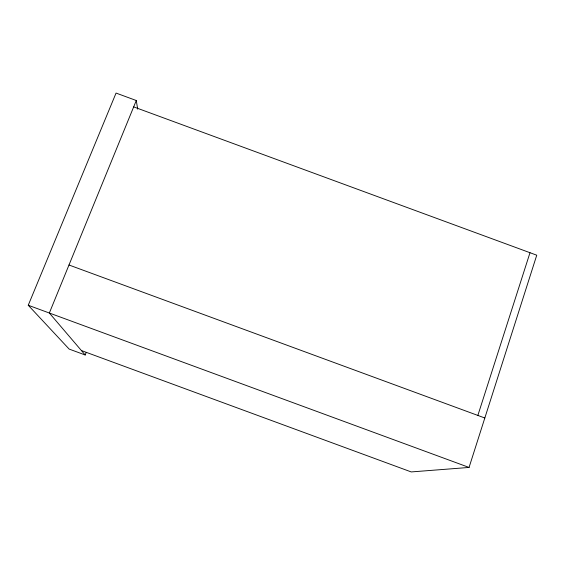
<?xml version="1.0" encoding="UTF-8"?>
<svg xmlns="http://www.w3.org/2000/svg" width="565" height="565" viewBox="0 0 565 565"><rect width="100%" height="100%" fill="white"/><g stroke="black" fill="none" stroke-linecap="round" stroke-linejoin="round"><path stroke-width="0.85" d="M81.388 350.54L411.221 471.93L469.056 467.439L536.75 255.196L133.679 106.891M477.856 415.43L529.998 252.71M137.683 109.158L136.285 100.514L116.058 93.07L28.25 305.255L69.142 349.078L85.188 354.982L86.163 352.532M136.285 100.514L49.339 313.017L85.188 354.982M68.987 264.999L484.827 417.994M28.25 305.255L469.056 467.439"/></g></svg>
